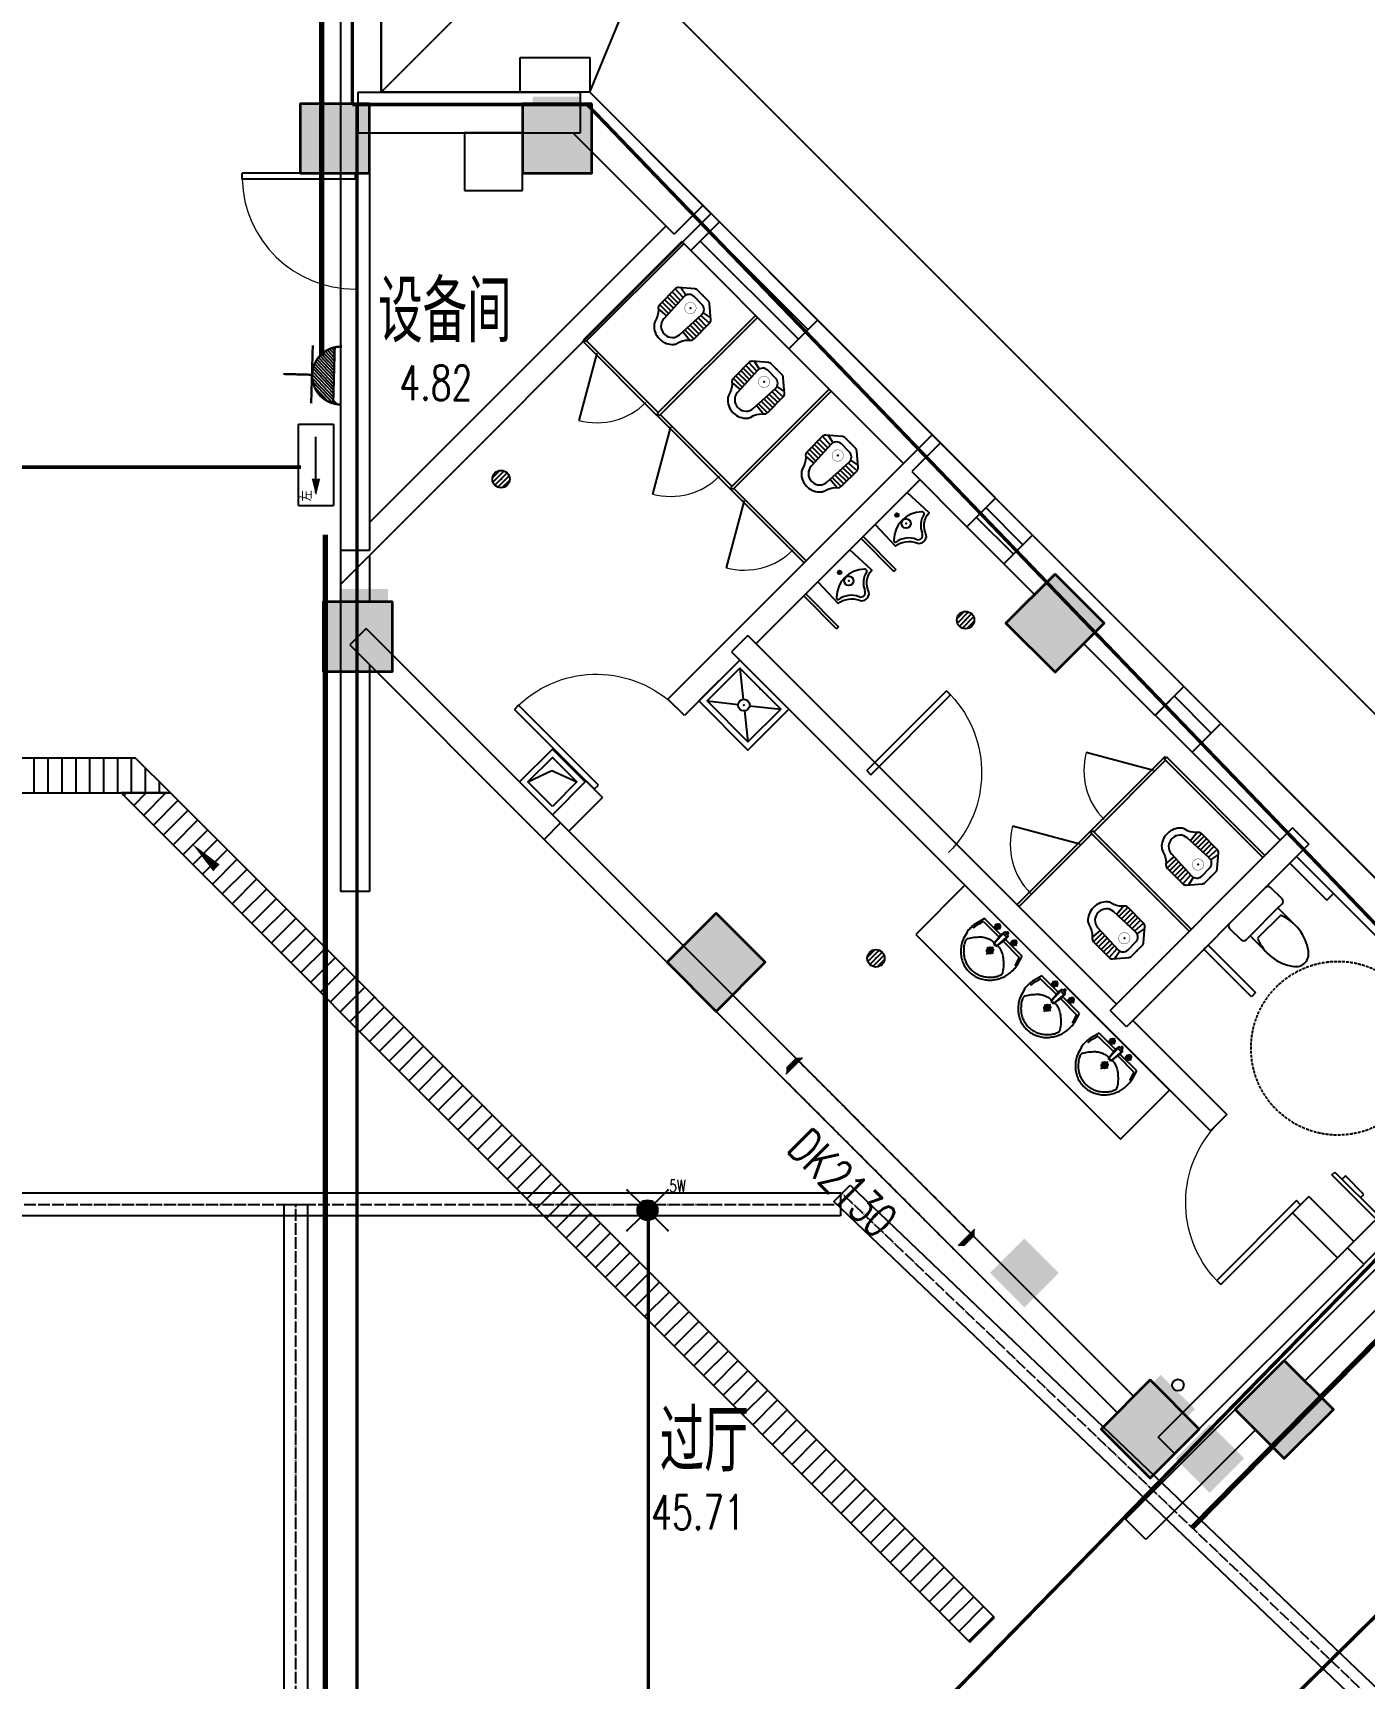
# Model space of a CAD drawing. Extents: x 815029915 to 815825525, y 579155098 to 579748855.
# Drawn here: x 815201291 to 815212788, y 579572519 to 579586722 of the extents above; entities that cross this region are included whole.
import ezdxf
from ezdxf.enums import TextEntityAlignment as Align

# ---------------------------------------------------------------- set-up
doc = ezdxf.new("R2010")
doc.units = 0
doc.header["$LTSCALE"] = 100
doc.header["$MEASUREMENT"] = 0
for name, pattern in [('DASH', [0.35, 0.25, -0.1]), ('DOTE', [2.42, 2, -0.2, 0.02, -0.2]), ('HIDDEN', [0.375, 0.25, -0.125])]:
    doc.linetypes.add(name, pattern=pattern)
for name, color, linetype in [('AXIS', 3, 'Continuous'), ('BR-消防应急灯具', 3, 'Continuous'), ('BR-系统通信线', 3, 'DASH'), ('COLUMN', 9, 'Continuous'), ('DIM_SYMB', 3, 'Continuous'), ('DOOR_FIRE', 4, 'Continuous'), ('EQUIP-照明', 3, 'Continuous'), ('GROUND', 2, 'Continuous'), ('LATRINE', 6, 'Continuous'), ('LVTRY', 6, 'Continuous'), ('PUB_HATCH', 8, 'Continuous'), ('SPACE', 7, 'Continuous'), ('WALL', 9, 'Continuous'), ('WINDOW', 4, 'Continuous'), ('WINDOW_TEXT', 7, 'Continuous'), ('zm', 1, 'Continuous'), ('电-强电平面-线缆', 3, 'Continuous'), ('电-接地防雷-接地线', 132, 'Continuous'), ('电-桥架', 4, 'Continuous'), ('看线', 151, 'Continuous'), ('设备-插座', 3, 'Continuous')]:
    doc.layers.add(name, color=color, linetype=linetype)
doc.layers.add('柱填充', color=9, linetype='Continuous', lineweight=18)
doc.layers.add('砼柱', color=2, linetype='Continuous', lineweight=35)
doc.styles.add('_TCH_DIM', font='SIMPLEX', dxfattribs={"bigfont": 'GBCBIG'})
doc.styles.add('_TCH_DIM_T3', font='SIMPLEX', dxfattribs={"width": 0.705882, "bigfont": 'GBCBIG'})
doc.styles.add('_TCH_SPACE', font='SIMPLEX', dxfattribs={"height": 5, "bigfont": 'GBCBIG'})
doc.styles.add('_TCH_WINDOW', font='SIMPLEX', dxfattribs={"height": 3.5, "bigfont": 'GBCBIG'})
doc.styles.add('_TEL_DIM', font='txt.shx', dxfattribs={"width": 0.6, "height": 3.5, "bigfont": 'hztxt.shx'})
doc.styles.add('IDQSTYLE', font='txt.shx', dxfattribs={"width": 0.7, "bigfont": 'hztxt.shx'})
doc.styles.get("Standard").update_dxf_attribs({"font": 'gbenor.shx', "bigfont": 'gbcbig.shx'})
doc.styles.add('宋体', font='', dxfattribs={"width": 0.8})
doc.styles.get('宋体').set_extended_font_data('SimSun')
doc.linetypes.add('GDLine', pattern='A,1,-3,5.8,["|",Standard,S=4,R=-45,X=-1.407,Y=-0.7],-0.1,["|",Standard,S=4,R=-45,X=-1.407,Y=-0.7],-0.1,["|",Standard,S=4,R=-45,X=-1.407,Y=-0.7],-0.1,["|",Standard,S=4,R=-45,X=-1.407,Y=-0.7],-0.1,5.8,-3,1', length=20)
doc.dimstyles.new('_TCH_ARCH-100', dxfattribs={"dimscale": 100, "dimtxt": 2.975, "dimasz": 1, "dimexe": 2.5, "dimexo": 3, "dimgap": 1, "dimtad": 1, "dimdec": 0, "dimzin": 0, "dimdsep": 46, "dimtxsty": '_TCH_DIM_T3', "dimblk": 'ARCHTICK', "dimcen": 0.09, "dimclrt": 7, "dimazin": 2, "dimtfac": 1, "dimtdec": 0, "dimtix": 1, "dimtmove": 2, "dimatfit": 3, "dimfxl": 0, "dimtolj": 1, "dimtzin": 0, "dimarcsym": 0})

# ---------------------------------------------------------------- blocks, each defined once
blk = doc.blocks.new('$equip$00002603')
blk.add_hatch(color=256).paths.add_polyline_path([(0.25, 0.5, 1), (-0.25, 0.5, 1)])
for p, q in [((-0.5, 1), (-0.177, 0.677)), ((0.5, 1), (0.177, 0.677)), ((-0.177, 0.323), (-0.5, 0)), ((0.177, 0.323), (0.5, 0))]:
    blk.add_line(p, q)
blk.add_circle((0, 0.5), 0.25)
for p in [(-0.5, 1), (0.5, 1), (-0.5, 0), (0.5, 0)]:
    blk.add_point(p)
at = {"color": 7, "style": '_TEL_DIM', "flags": 1}
blk.add_attdef('A', text='', height=0.000025, dxfattribs=at).set_placement((0, 0), align=Align.MIDDLE_CENTER)
blk = doc.blocks.new('吸顶5W')
at = {"layer": 'EQUIP-照明', "xscale": 175, "yscale": 175, "zscale": 175}
blk.add_blockref('$equip$00002603', (0, -87.5), dxfattribs=at)
at = {"color": 7, "linetype": 'ByBlock', "style": '_TCH_DIM', "width": 0.705882}
blk.add_text('5W', height=52.88, dxfattribs=at).set_placement((94.3, 79, -1891.1))
blk = doc.blocks.new('BR-DZX')
at = {"color": 7}
blk.add_line((54.5, -75), (295.5, -75), dxfattribs=at)
at = {"color": 3}
blk.add_solid([(114.8, -93.1), (42.5, -75), (114.8, -56.9)], dxfattribs=at)
at = {"layer": 'BR-消防应急灯具', "color": 3}
for p, q in [((0, 0), (350, 0)), ((0, 0), (0, -150)), ((350, 0), (350, -150)), ((350, -150), (0, -150))]:
    blk.add_line(p, q, dxfattribs=at)
at = {"flags": 1}
blk.add_attdef('A', (0, 0), '', height=2.5, dxfattribs=at)
blk = doc.blocks.new('壁挂左向')
at = {"layer": 'BR-消防应急灯具', "color": 4}
blk.add_blockref('BR-DZX', (-175, 0), dxfattribs=at)
at = {"color": 7, "linetype": 'ByBlock', "insert": (-157.4, -9.8), "char_height": 44.1, "attachment_point": 1, "style": '宋体'}
blk.add_mtext('左', dxfattribs=at)
blk = doc.blocks.new('*X51')
at = {"color": 0, "linetype": 'Continuous'}
for p, q in [((159.6, 156.77), (159.62, 156.79)), ((159.66, 156.55), (159.91, 156.79)), ((159.75, 156.35), (160.19, 156.79)), ((159.84, 156.17), (160.47, 156.79)), ((159.95, 155.99), (160.75, 156.79)), ((160.08, 155.83), (161.04, 156.79)), ((160.21, 155.68), (161.32, 156.79)), ((160.35, 155.55), (161.6, 156.79)), ((160.51, 155.42), (161.89, 156.79)), ((160.68, 155.3), (162.17, 156.79)), ((160.86, 155.2), (162.45, 156.79)), ((161.05, 155.11), (162.73, 156.79)), ((161.26, 155.03), (163.02, 156.79)), ((161.48, 154.98), (163.3, 156.79)), ((161.72, 154.93), (163.58, 156.79)), ((161.99, 154.92), (163.87, 156.79)), ((162.29, 154.93), (164.49, 157.14)), ((162.63, 155), (164.43, 156.79)), ((163.08, 155.16), (164.27, 156.35))]:
    blk.add_line(p, q, dxfattribs=at)
blk = doc.blocks.new('HC000134')
at = {"color": 0, "linetype": 'Continuous', "const_width": 0.2}
blk.add_lwpolyline([(-2.5, 5, 0.198912), (-1.77, 3.23, 0.198912), (0, 2.5, 0.198912), (1.77, 3.23, 0.198912), (2.5, 5)], format="xyb", dxfattribs=at)
for points in [[(-2.42, 4.38), (2.42, 4.38)], [(-2.55, 2.48), (2.48, 2.48)], [(0, 2.5), (0, 0)]]:
    blk.add_lwpolyline(points, dxfattribs=at)
at = {"color": 0, "linetype": 'Continuous'}
blk.add_blockref('*X51', (-162.01, -152.42), dxfattribs=at)
at = {"color": 0, "style": 'IDQSTYLE', "width": 0.7}
blk.add_attdef('PSFHATT', (4.5, 0), '', height=2.5, dxfattribs=at)
blk = doc.blocks.new('$TCHSYS$WIN2D')
for p, q in [((-0.5, 0.5), (0.5, 0.5)), ((-0.5, 0.5), (-0.5, -0.5)), ((0.5, 0.5), (0.5, -0.5)), ((0.5, 0.167), (-0.5, 0.167)), ((0.5, -0.167), (-0.5, -0.167)), ((-0.5, -0.5), (0.5, -0.5))]:
    blk.add_line(p, q)
blk = doc.blocks.new('$lvtry$00000191')
at = {"color": 0}
for p, q in [((-250, -50, 0), (-39, -219, 0)), ((39, -219, 0), (250, -50, 0)), ((-250, -450, 0), (-39, -281, 0)), ((39, -281, 0), (250, -450, 0))]:
    blk.add_line(p, q, dxfattribs=at)
at = {"color": 0, "elevation": 0}
for points in [[(300, -500), (300, 0), (-300, 0), (-300, -500)], [(250, -450), (250, -50), (-250, -50), (-250, -450)]]:
    blk.add_lwpolyline(points, close=True, dxfattribs=at)
at = {"color": 0}
blk.add_circle((0, -250, 0), 50, dxfattribs=at)
for p in [(0, -50, 0), (0, -250, 0)]:
    blk.add_point(p, dxfattribs=at)
blk = doc.blocks.new('$lvtry$00000171')
for p, q in [((-74, 11), (-11, 74)), ((-70, -27), (27, 70)), ((-53, -53), (53, 53)), ((-27, -70), (70, 27)), ((11, -74), (74, -11))]:
    blk.add_line(p, q)
blk.add_circle((0, 0), 75)
blk.add_point((0, 0))
blk = doc.blocks.new('$DorLib2D$00000001')
for p, q in [((0.45, 0.975), (0.5, 0.975)), ((0.45, 0), (0.45, 0.975)), ((0.5, 0), (0.5, 0.975)), ((0.5, 0), (0.45, 0))]:
    blk.add_line(p, q)
at = {"lineweight": 13}
blk.add_arc((0.475, 0), 0.975, 91.4693, 180, dxfattribs=at)
blk = doc.blocks.new('$lvtry$00000227')
at = {"color": 0}
blk.add_line((-181, -234), (-181, -234), dxfattribs=at)
blk.add_lwpolyline([(53, -374, -0.307493), (205, -257), (195, 0), (-195, 0), (-205, -256, -0.265776), (-54, -366, 0.591279)], format="xyb", close=True, dxfattribs=at)
for centre, radius in [((-1, -182), 40.3), ((-6, -75), 15.8)]:
    blk.add_circle(centre, radius, dxfattribs=at)
for centre, radius, start, end in [((-5, -382), 245, 45.4143, 134.5857), ((-161, -223), 22.7, 134.5857, 206.4573), ((-200, -412), 179, 22.2984, 83.8043), ((199, -407), 174, 100.5676, 157.7034), ((153, -222), 20.3, 314.5857, 45.4143), ((1, -326), 39.6, 206.4354, 337.7034)]:
    blk.add_arc(centre, radius, start, end, dxfattribs=at)
for p in [(-6, -75), (-1, -182)]:
    blk.add_point(p, dxfattribs=at)
blk = doc.blocks.new('$TCHSYS$APDOOR2D')
blk.add_line((0.5, 0), (0, 0.866))
at = {"lineweight": 13}
blk.add_arc((0.5, 0), 1, 120, 180, dxfattribs=at)
blk = doc.blocks.new('$lvtry$00000205')
at = {"color": 0}
for p, q in [((-109, -134, 0), (-210, -128, 0)), ((-106, -103, 0), (-182, -88, 0)), ((-109, -124, 0), (-97, -382, 0)), ((48, -60, 0), (-48, -60, 0)), ((97, -382, 0), (109, -124, 0)), ((106, -103, 0), (182, -88, 0)), ((109, -134, 0), (210, -128, 0)), ((-107, -166, 0), (-210, -166, 0)), ((-106, -197, 0), (-210, -197, 0)), ((-104, -227, 0), (-210, -227, 0)), ((-103, -258, 0), (-210, -258, 0)), ((103, -258, 0), (210, -258, 0)), ((104, -227, 0), (210, -227, 0)), ((106, -197, 0), (210, -197, 0)), ((107, -166, 0), (210, -166, 0)), ((-101, -289, 0), (-210, -289, 0)), ((-100, -320, 0), (-210, -320, 0)), ((-191, -354, 0), (-99, -345, 0)), ((191, -354, 0), (99, -345, 0)), ((100, -320, 0), (210, -320, 0)), ((101, -289, 0), (210, -289, 0)), ((-4, -470, 0), (4, -470, 0))]:
    blk.add_line(p, q, dxfattribs=at)
at = {"color": 0, "elevation": 0}
blk.add_lwpolyline([(184, -360, -0.046574), (191, -354, 0.248797), (210, -318), (210, -128, 0.218491), (198, -101), (90, -9, 0.179479), (67, 0), (-67, 0, 0.179479), (-90, -9), (-198, -101, 0.218491), (-210, -128), (-210, -318, 0.248797), (-191, -354, -0.046574), (-184, -360, -0.139709), (-135, -448, 0.12003), (-120, -477, 0.218108), (-4, -530), (4, -530, 0.218108), (120, -477, 0.12003), (135, -448, -0.139709)], format="xyb", close=True, dxfattribs=at)
at = {"color": 0, "const_width": 3, "elevation": 0}
blk.add_lwpolyline([(49, -153, 1), (-49, -153, 1)], format="xyb", close=True, dxfattribs=at)
at = {"color": 0}
for centre, radius, start, end in [((-48, -121, 0), 61, 90, 182.693), ((48, -121, 0), 61, 357.307, 90), ((-4, -377, 0), 92.8, 182.693, 270), ((4, -377, 0), 92.8, 270, 357.307)]:
    blk.add_arc(centre, radius, start, end, dxfattribs=at)
for p in [(0, 0), (0, -153, 0)]:
    blk.add_point(p, dxfattribs=at)
blk = doc.blocks.new('$plan$00001613')
blk.add_line((-200, 170), (-200, -170))
at = {"color": 7}
blk.add_line((-260, -140), (-260, 140), dxfattribs=at)
blk.add_lwpolyline([(-430, -170), (-200, -170), (-200, -220, 0.414214), (-170, -250), (-30, -250, 0.414214), (0, -220), (0, 220, 0.414214), (-30, 250), (-170, 250, 0.414214), (-200, 220), (-200, 170), (-430, 170)], format="xyb")
for centre, radius, start, end in [((-413, -227), 398, 67.4505, 126.6381), ((-590, 0), 110, 123.4509, 236.5491), ((-413, 227), 398, 233.3619, 292.5495)]:
    blk.add_arc(centre, radius, start, end, dxfattribs=at)
blk = doc.blocks.new('$lvtry$00000192')
for p, q in [((-108, -66, 0), (-109, 3, 0)), ((111, -66, 0), (110, 4, 0)), ((-256, -140, 0), (-246, -114, 0)), ((-236, -86, 0), (-246, -114, 0)), ((-234, -86, 0), (-26, -86, 0)), ((-143, -32, 0), (-74, -31, 0)), ((-29, -62, 0), (-28, -68, 0)), ((-28, -68, 0), (-17, -160, 0)), ((-23, -21, 0), (-17, -160, 0)), ((-22, -40, 0), (1, -40, 0)), ((23, -40, 0), (1, -40, 0)), ((25, -22, 0), (15, -161, 0)), ((30, -62, 0), (15, -161, 0)), ((26, -86, 0), (244, -86, 0)), ((76, -31, 0), (145, -31, 0)), ((244, -86, 0), (272, -164, 0)), ((244, -86, 0), (264, -140, 0)), ((-256, -140, 0), (-264, -185, 0)), ((-264, -185, 0), (-264, -190, 0)), ((-42, -220, 0), (44, -219, 0)), ((-17, -151, 0), (-1, -151, 0)), ((-17, -160, 0), (-1, -160, 0)), ((16, -151, 0), (-1, -151, 0)), ((15, -161, 0), (-1, -160, 0)), ((1, -263, 0), (0, -177, 0))]:
    blk.add_line(p, q)
at = {"elevation": 0}
blk.add_lwpolyline([(-29, -62), (-249, -62), (-276, -148, 0.044851), (-281, -206, 0.06689), (-276, -244, 0.023023), (-257, -305, 0.044853), (-243, -334, 0.043799), (-214, -374, 0.044001), (-179, -408, 0.042834), (-139, -435, 0.043018), (-94, -456, 0.042273), (-46, -468, 0.042347), (3, -472, 0.04234), (52, -468, 0.042268), (100, -456, 0.043003), (145, -436, 0.042821), (186, -409, 0.043985), (221, -375, 0.043782), (250, -335, 0.044843), (274, -286, 0.059205), (284, -246, 0.030672), (287, -189, 0.04375), (284, -150), (284, -150), (284, -148), (256, -62), (30, -62), (30, -59), (25, -22), (1, -21), (-23, -21), (-29, -58)], format="xyb", close=True, dxfattribs=at)
for centre, radius in [((-108, -32, 0), 23.8), ((-108, -32, 0), 14.2), ((110, -31, 0), 23.8), ((110, -31, 0), 14.2), ((1, -220, 0), 28.5), ((1, -220, 0), 19)]:
    blk.add_circle(centre, radius)
for centre, radius, start, end in [((0, -10, 0), 6.83, 79.8328, 278.7823), ((2, -10, 0), 6.83, 259.8328, 98.7823), ((7, -422, 0), 271, 137.4608, 149.5466), ((186, -586, 0), 514, 131.4907, 137.4608), ((-23, -350, 0), 199, 122.0285, 131.4907), ((-5, -378, 0), 232, 111.757, 122.0285), ((8, -413, 0), 269, 102.1867, 111.757), ((-38, -199, 0), 51, 92.3066, 102.1867), ((-31, -377, 0), 229, 87.3151, 92.3066), ((42, -362, 0), 216, 92.3066, 95.9177), ((35, -183, 0), 37.4, 84.4115, 92.3066), ((19, -341, 0), 196, 72.8891, 84.4115), ((-5, -420, 0), 279, 63.1741, 72.8891), ((42, -328, 0), 175, 53.2408, 63.1741), ((-199, -650, 0), 577, 47.667, 53.2408), ((6, -425, 0), 273, 33.1938, 47.667), ((211, -291, 0), 27.9, 352.9103, 33.1938), ((-208, -295, 0), 22, 149.5466, 185.8883), ((-197, -294, 0), 33.4, 185.8883, 200.4186), ((-121, -266, 0), 114, 200.4186, 208.9861), ((-48, -226, 0), 198, 208.9861, 220.7228), ((9, -177, 0), 272, 220.7228, 230.792), ((2, -185, 0), 262, 230.792, 240.6116), ((2, -186, 0), 261, 240.6116, 250.459), ((6, -186, 0), 261, 289.2308, 299.0751), ((5, -185, 0), 262, 299.0751, 308.8916), ((6, -186, 0), 261, 308.8916, 318.9572), ((31, -208, 0), 228, 318.9572, 329.6928), ((131, -266, 0), 112, 329.6928, 339.2553), ((189, -288, 0), 49.9, 339.2553, 352.9103), ((4, -179, 0), 268, 250.459, 260.1468), ((4, -180, 0), 267, 260.1468, 269.8461), ((4, -180, 0), 267, 269.8461, 279.544), ((4, -179, 0), 268, 279.544, 289.2308)]:
    blk.add_arc(centre, radius, start, end)
for p in [(1, -40, 0), (1, -220, 0)]:
    blk.add_point(p)
blk = doc.blocks.new('_ArchTick')
at = {"color": 0, "linetype": 'ByBlock', "const_width": 0.4}
blk.add_lwpolyline([(-0.5, -0.5), (0.5, 0.5)], dxfattribs=at)
blk = doc.blocks.new('*D169')
at = {"layer": 'AXIS', "color": 0, "lineweight": -2, "transparency": 16777216}
for p, q in [((815211815, 579591808), (815214114, 579594106)), ((815213937, 579593930), (815251413, 579556453)), ((815249292, 579554332), (815251590, 579556630))]:
    blk.add_line(p, q, dxfattribs=at)
at = {"layer": 'Defpoints', "color": 0, "transparency": 16777216}
for p in [(815211603, 579591596), (815251413, 579556453), (815249080, 579554120)]:
    blk.add_point(p, dxfattribs=at)
at = {"layer": 'AXIS', "color": 0, "lineweight": -2, "transparency": 16777216, "xscale": 100, "yscale": 100, "zscale": 100}
for p, rotation in [((815213937, 579593930), 135.0000000001822), ((815251413, 579556453), 315.0000000001822)]:
    blk.add_blockref('_ArchTick', p, dxfattribs=dict(at, rotation=rotation))
at = {"layer": 'AXIS', "color": 7, "transparency": 16777216, "insert": (815232851, 579575367), "char_height": 297.5, "attachment_point": 5, "rotation": 315, "style": '_TCH_DIM_T3'}
blk.add_mtext('\\A1;53000', dxfattribs=at)

msp = doc.modelspace()

# ---------------------------------------------------------------- hatches: boundary and pattern name
at = {"layer": 'PUB_HATCH'}
for points in [[(815205607.2, 579586170.1), (815205607.2, 579585750.1), (815206027.2, 579585750.1), (815206027.2, 579586170.1)], [(815209806.8, 579581761.4), (815210103.8, 579581464.4), (815210400.7, 579581761.4), (815210103.8, 579582058.4)], [(815203938.1, 579581920.1), (815203938.1, 579581500.1), (815204358.1, 579581500.1), (815204358.1, 579581920.1)], [(815209557.2, 579576016.2), (815209854.2, 579575719.2), (815210151.1, 579576016.2), (815209854.2, 579576313.2)], [(815210733.8, 579574839.5), (815211030.8, 579574542.6), (815211327.8, 579574839.5), (815211030.8, 579575136.5)], [(815211158.1, 579574415.3), (815211455.1, 579574118.3), (815211752, 579574415.3), (815211455.1, 579574712.3)]]:
    msp.add_hatch(color=256, dxfattribs=at).paths.add_polyline_path(points, flags=17)
at = {"layer": 'zm'}
for points in [[(815207796.9, 579577734.7), (815207938.3, 579577876.1), (815207881.8, 579577876.1), (815207796.9, 579577791.3)], [(815209423.3, 579576391.2), (815209281.9, 579576249.8), (815209338.4, 579576249.8), (815209423.3, 579576334.6)]]:
    msp.add_hatch(color=1, dxfattribs=at).paths.add_polyline_path(points)
at = {"layer": '柱填充', "lineweight": 18}
for points in [[(815204198.1, 579586110.1), (815203598.1, 579586110.1), (815203598.1, 579585510.1), (815204198.1, 579585510.1)], [(815206118.1, 579586110.1), (815205518.1, 579586110.1), (815205518.1, 579585510.1), (815206118.1, 579585510.1)], [(815210119.3, 579582050.3), (815209695.1, 579581626), (815210119.3, 579581201.8), (815210543.6, 579581626)], [(815204398.1, 579581810.1), (815203798.1, 579581810.1), (815203798.1, 579581210.1), (815204398.1, 579581210.1)], [(815207192.3, 579579123.3), (815206768.1, 579578699.1), (815207192.3, 579578274.8), (815207616.6, 579578699.1)], [(815212099.2, 579575262.1), (815211674.9, 579574837.8), (815212099.2, 579574413.6), (815212523.5, 579574837.8)], [(815210940.3, 579575093.1), (815210516, 579574668.8), (815210940.3, 579574244.6), (815211364.5, 579574668.8)]]:
    msp.add_hatch(color=250, dxfattribs=at).paths.add_polyline_path(points)

# ---------------------------------------------------------------- linework, layer by layer
for p, q in [((815204298.1, 579586210.1), (815204298.1, 579587710.1)), ((815205500, 579586210.1), (815205500, 579586510.1)), ((815205500, 579586510.1), (815206100, 579586510.1)), ((815206100, 579586510.1), (815206100, 579586210.1)), ((815206100, 579586210.1), (815204298.1, 579586210.1)), ((815214502.5, 579577807.7), (815206100, 579586210.1)), ((815205518.1, 579585860.1), (815205018.1, 579585860.1)), ((815205018.1, 579585860.1), (815205018.1, 579585360.1)), ((815205518.1, 579585360.1), (815205518.1, 579585860.1)), ((815205018.1, 579585360.1), (815205518.1, 579585360.1)), ((815202178.2, 579580460.1), (815146948.1, 579580460.1)), ((815202478.2, 579580160.1), (815202178.2, 579580460.1)), ((815146948.1, 579580160.1), (815202478.2, 579580160.1)), ((815202478.2, 579580160.1), (815202054, 579580160.1)), ((815202054, 579580160.1), (815209383.7, 579572830.4)), ((815209595.9, 579573042.5), (815202478.2, 579580160.1)), ((815212204.4, 579579610.8), (815212147.8, 579579554.2)), ((815212147.8, 579579554.2), (815212466, 579579236)), ((815212466, 579579236), (815212522.6, 579579292.6)), ((815211404.7, 579578811.2), (815211440, 579578846.4)), ((815211440, 579578846.4), (815211849.5, 579578436.8)), ((815211814.3, 579578401.6), (815211404.7, 579578811.2)), ((815211849.5, 579578436.8), (815211814.3, 579578401.6)), ((815212627.3, 579576853.9), (815212599, 579576825.6)), ((815212786.4, 579576694.8), (815212627.3, 579576853.9)), ((815212758.1, 579576666.5), (815212786.4, 579576694.8)), ((815209383.7, 579572830.4), (815209595.9, 579573042.5))]:
    msp.add_line(p, q)
at = {"color": 252, "linetype": 'Continuous'}
for p, q in [((815201300.4, 579580460.1), (815201300.4, 579580160.1)), ((815201420.4, 579580460.1), (815201420.4, 579580160.1)), ((815201540.4, 579580460.1), (815201540.4, 579580160.1)), ((815201660.4, 579580460.1), (815201660.4, 579580160.1)), ((815201780.4, 579580460.1), (815201780.4, 579580160.1)), ((815201900.4, 579580460.1), (815201900.4, 579580160.1)), ((815202020.4, 579580460.1), (815202020.4, 579580160.1)), ((815202140.4, 579580460.1), (815202140.4, 579580160.1)), ((815202260.4, 579580377.9), (815202260.4, 579580160.1)), ((815202380.4, 579580257.9), (815202380.4, 579580160.1)), ((815202077.3, 579580136.7), (815202100.7, 579580160.1)), ((815202162.2, 579580051.9), (815202270.4, 579580160.1)), ((815202247.1, 579579967), (815202440.1, 579580160.1)), ((815202331.9, 579579882.2), (815202544, 579580094.3)), ((815202416.8, 579579797.3), (815202628.9, 579580009.5)), ((815202501.6, 579579712.5), (815202713.7, 579579924.6)), ((815202586.5, 579579627.6), (815202798.6, 579579839.8)), ((815202671.3, 579579542.8), (815202883.4, 579579754.9)), ((815202756.2, 579579457.9), (815202968.3, 579579670.1)), ((815202841, 579579373.1), (815203053.2, 579579585.2)), ((815202925.9, 579579288.2), (815203138, 579579500.3)), ((815203010.7, 579579203.4), (815203222.9, 579579415.5)), ((815203095.6, 579579118.5), (815203307.7, 579579330.6)), ((815203180.4, 579579033.7), (815203392.6, 579579245.8)), ((815203265.3, 579578948.8), (815203477.4, 579579160.9)), ((815203350.1, 579578863.9), (815203562.3, 579579076.1)), ((815203435, 579578779.1), (815203647.1, 579578991.2)), ((815203519.8, 579578694.2), (815203732, 579578906.4)), ((815203604.7, 579578609.4), (815203816.8, 579578821.5)), ((815203689.6, 579578524.5), (815203901.7, 579578736.7)), ((815203774.4, 579578439.7), (815203986.5, 579578651.8)), ((815203859.3, 579578354.8), (815204071.4, 579578567)), ((815203944.1, 579578270), (815204156.2, 579578482.1)), ((815204029, 579578185.1), (815204241.1, 579578397.3)), ((815204113.8, 579578100.3), (815204325.9, 579578312.4)), ((815204198.7, 579578015.4), (815204410.8, 579578227.6)), ((815204283.5, 579577930.6), (815204495.7, 579578142.7)), ((815204368.4, 579577845.7), (815204580.5, 579578057.8)), ((815204453.2, 579577760.9), (815204665.4, 579577973)), ((815204538.1, 579577676), (815204750.2, 579577888.1)), ((815204622.9, 579577591.2), (815204835.1, 579577803.3)), ((815204707.8, 579577506.3), (815204919.9, 579577718.4)), ((815204792.6, 579577421.5), (815205004.8, 579577633.6)), ((815204877.5, 579577336.6), (815205089.6, 579577548.7)), ((815204962.3, 579577251.7), (815205174.5, 579577463.9)), ((815205047.2, 579577166.9), (815205259.3, 579577379)), ((815205132, 579577082), (815205344.2, 579577294.2)), ((815205216.9, 579576997.2), (815205429, 579577209.3)), ((815205301.8, 579576912.3), (815205513.9, 579577124.5)), ((815205386.6, 579576827.5), (815205598.7, 579577039.6)), ((815205471.5, 579576742.6), (815205683.6, 579576954.8)), ((815205556.3, 579576657.8), (815205768.4, 579576869.9)), ((815205641.2, 579576572.9), (815205853.3, 579576785.1)), ((815205726, 579576488.1), (815205938.2, 579576700.2)), ((815205810.9, 579576403.2), (815206023, 579576615.3)), ((815205895.7, 579576318.4), (815206107.9, 579576530.5)), ((815205980.6, 579576233.5), (815206192.7, 579576445.6)), ((815206065.4, 579576148.7), (815206277.6, 579576360.8)), ((815206150.3, 579576063.8), (815206362.4, 579576275.9)), ((815206235.1, 579575979), (815206447.3, 579576191.1)), ((815206320, 579575894.1), (815206532.1, 579576106.2)), ((815206404.8, 579575809.2), (815206617, 579576021.4)), ((815206489.7, 579575724.4), (815206701.8, 579575936.5)), ((815206574.5, 579575639.5), (815206786.7, 579575851.7)), ((815206659.4, 579575554.7), (815206871.5, 579575766.8)), ((815206744.3, 579575469.8), (815206956.4, 579575682)), ((815206829.1, 579575385), (815207041.2, 579575597.1)), ((815206914, 579575300.1), (815207126.1, 579575512.3)), ((815206998.8, 579575215.3), (815207210.9, 579575427.4)), ((815207083.7, 579575130.4), (815207295.8, 579575342.6)), ((815207168.5, 579575045.6), (815207380.6, 579575257.7)), ((815207253.4, 579574960.7), (815207465.5, 579575172.9)), ((815207338.2, 579574875.9), (815207550.4, 579575088)), ((815207423.1, 579574791), (815207635.2, 579575003.1)), ((815207507.9, 579574706.2), (815207720.1, 579574918.3)), ((815207592.8, 579574621.3), (815207804.9, 579574833.4)), ((815207677.6, 579574536.5), (815207889.8, 579574748.6)), ((815207762.5, 579574451.6), (815207974.6, 579574663.7)), ((815207847.3, 579574366.7), (815208059.5, 579574578.9)), ((815207932.2, 579574281.9), (815208144.3, 579574494)), ((815208017, 579574197), (815208229.2, 579574409.2)), ((815208101.9, 579574112.2), (815208314, 579574324.3)), ((815208186.8, 579574027.3), (815208398.9, 579574239.5)), ((815208271.6, 579573942.5), (815208483.7, 579574154.6)), ((815208356.5, 579573857.6), (815208568.6, 579574069.8)), ((815208441.3, 579573772.8), (815208653.4, 579573984.9)), ((815208526.2, 579573687.9), (815208738.3, 579573900.1)), ((815208611, 579573603.1), (815208823.1, 579573815.2)), ((815208695.9, 579573518.2), (815208908, 579573730.4)), ((815208780.7, 579573433.4), (815208992.9, 579573645.5)), ((815208865.6, 579573348.5), (815209077.7, 579573560.6)), ((815208950.4, 579573263.7), (815209162.6, 579573475.8)), ((815209035.3, 579573178.8), (815209247.4, 579573390.9)), ((815209120.1, 579573094), (815209332.3, 579573306.1)), ((815209205, 579573009.1), (815209417.1, 579573221.2)), ((815209289.8, 579572924.3), (815209502, 579573136.4)), ((815209374.7, 579572839.4), (815209586.8, 579573051.5))]:
    msp.add_line(p, q, dxfattribs=at)
at = {"color": 250}
for p, q in [((815205565.4, 579580255), (815205773.6, 579580355)), ((815205773.6, 579580355), (815205989.6, 579580255))]:
    msp.add_line(p, q, dxfattribs=at)
at = {"color": 7, "ltscale": 400}
for p, q in [((815212510.8, 579576862.2), (815212536.6, 579576888)), ((815212892.5, 579576480.5), (815212510.8, 579576862.2)), ((815212536.6, 579576888), (815212918.3, 579576506.3))]:
    msp.add_line(p, q, dxfattribs=at)
at = {"color": 250}
for points in [[(815205777.5, 579579972.1), (815205494.6, 579580255), (815205777.5, 579580537.8), (815206060.3, 579580255)], [(815205777.5, 579580042.8), (815205565.4, 579580255), (815205777.5, 579580467.1), (815205989.6, 579580255)]]:
    msp.add_lwpolyline(points, close=True, dxfattribs=at)
at = {"color": 252, "linetype": 'DASH'}
msp.add_circle((815212561.8, 579577956.7), 750, dxfattribs=at)
msp.add_circle((815211180.8, 579575049), 50)
at = {"layer": 'COLUMN'}
for points in [[(815203598.1, 579585510.1), (815204198.1, 579585510.1), (815204198.1, 579586110.1), (815203598.1, 579586110.1)], [(815205518.1, 579585510.1), (815206118.1, 579585510.1), (815206118.1, 579586110.1), (815205518.1, 579586110.1)], [(815210119.3, 579581201.8), (815210543.6, 579581626), (815210119.3, 579582050.3), (815209695.1, 579581626)], [(815203798.1, 579581210.1), (815204398.1, 579581210.1), (815204398.1, 579581810.1), (815203798.1, 579581810.1)], [(815207192.3, 579578274.8), (815207616.6, 579578699.1), (815207192.3, 579579123.3), (815206768.1, 579578699.1)], [(815212099.2, 579574413.6), (815212523.5, 579574837.8), (815212099.2, 579575262.1), (815211674.9, 579574837.8)], [(815210940.3, 579574244.6), (815211364.5, 579574668.8), (815210940.3, 579575093.1), (815210516, 579574668.8)]]:
    msp.add_lwpolyline(points, close=True, dxfattribs=at)
at = {"layer": 'DIM_SYMB'}
msp.add_lwpolyline([(815208747.2, 579573660, 0, 0, 0), (815202663.5, 579579725.1, 0, 80, 0), (815202876, 579579513.3, 0, 0, 0)], format="xyseb", dxfattribs=at)
at = {"layer": 'DOOR_FIRE'}
for p, q in [((815203948.1, 579585510.1), (815203948.1, 579584510.1)), ((815204198.1, 579585510.1), (815204198.1, 579584510.1))]:
    msp.add_line(p, q, dxfattribs=at)
at = {"layer": 'GROUND'}
for p, q in [((815204298.1, 579586210.1), (815205298.1, 579587210.1)), ((815206100, 579586210.1), (815206514.2, 579587210.1))]:
    msp.add_line(p, q, dxfattribs=at)
for points in [[(815205298.1, 579563610.1), (815205298.1, 579567637.3), (815224472.7, 579548462.7), (815222139.2, 579546129.3), (815232321.6, 579535946.9), (815242503.9, 579546129.3), (815238473.4, 579550159.8), (815244625.2, 579556311.6), (815218108.7, 579582828.1), (815214502.5, 579579221.9), (815206514.2, 579587210.1), (815205298.1, 579587210.1), (815205298.1, 579588710.1), (815189998.1, 579588710.1), (815189998.1, 579589610.1), (815181598.1, 579589610.1), (815181598.1, 579582710.1), (815177998.1, 579582710.1)], [(815204298.1, 579563610.1), (815204298.1, 579570051.5), (815225886.9, 579548462.7), (815223553.4, 579546129.3), (815232321.6, 579537361.2), (815241089.7, 579546129.3), (815237059.2, 579550159.8), (815243211, 579556311.6), (815218108.7, 579581413.9), (815214502.5, 579577807.7), (815206100, 579586210.1), (815204298.1, 579586210.1), (815204298.1, 579587710.1), (815188998.1, 579587710.1), (815188998.1, 579588610.1), (815182598.1, 579588610.1), (815182598.1, 579581710.1), (815176998.1, 579581710.1)]]:
    msp.add_lwpolyline(points, dxfattribs=at)
at = {"layer": 'LATRINE'}
for p, q in [((815206895.4, 579584919.8), (815206046.8, 579584071.3)), ((815206913, 579584902.1), (815206064.5, 579584053.6)), ((815206913, 579584902.1), (815206895.4, 579584919.8)), ((815207531.6, 579584283.5), (815206683.1, 579583435)), ((815207549.3, 579584265.9), (815206700.8, 579583417.3)), ((815207549.3, 579584265.9), (815207531.6, 579584283.5)), ((815206683.1, 579583417.3), (815206038, 579584062.4)), ((815206064.5, 579584053.6), (815206046.8, 579584071.3)), ((815206691.9, 579583443.8), (815206073.4, 579584062.4)), ((815208167.9, 579583647.3), (815207319.4, 579582798.7)), ((815208185.6, 579583629.6), (815208167.9, 579583647.3)), ((815208185.6, 579583629.6), (815207337, 579582781.1)), ((815207319.4, 579582781.1), (815206674.3, 579583426.2)), ((815206700.8, 579583417.3), (815206683.1, 579583435)), ((815207328.2, 579582807.6), (815206709.6, 579583426.2)), ((815207337, 579582781.1), (815207319.4, 579582798.7)), ((815207952.9, 579582147.5), (815207310.5, 579582789.9)), ((815207970.6, 579582165.2), (815207345.9, 579582789.9)), ((815208461.5, 579582373.3), (815208744.4, 579582090.5)), ((815208443.9, 579582355.7), (815208726.7, 579582072.8)), ((815208744.4, 579582090.5), (815208726.7, 579582072.8)), ((815207949.3, 579581861.1), (815208232.1, 579581578.2)), ((815207966.9, 579581878.7), (815208249.8, 579581595.9)), ((815208249.8, 579581595.9), (815208232.1, 579581578.2)), ((815210428.9, 579579832.9), (815211074.1, 579580478.1)), ((815210455.4, 579579824.1), (815211074.1, 579580442.8)), ((815211065.3, 579580451.6), (815211083, 579580469.3)), ((815211913.8, 579579603.1), (815211065.3, 579580451.6)), ((815211931.5, 579579620.8), (815211083, 579580469.3)), ((815209792.5, 579579196.5), (815210437.7, 579579841.7)), ((815210428.9, 579579815.2), (815210446.6, 579579832.9)), ((815211277.4, 579578966.7), (815210428.9, 579579815.2)), ((815211295.1, 579578984.4), (815210446.6, 579579832.9)), ((815209810.2, 579579178.9), (815210437.7, 579579806.4)), ((815209792.5, 579579196.5), (815209810.2, 579579178.9))]:
    msp.add_line(p, q, dxfattribs=at)
at = {"layer": 'LVTRY'}
for p, q in [((815209340.7, 579579363.4), (815208916.4, 579578939.1)), ((815211108.5, 579577595.6), (815209340.7, 579579363.4)), ((815208916.4, 579578939.1), (815210684.2, 579577171.4)), ((815210684.2, 579577171.4), (815211108.5, 579577595.6))]:
    msp.add_line(p, q, dxfattribs=at)
at = {"layer": 'WALL'}
for p, q in [((815203948.1, 579587510.1), (815203948.1, 579586010.1)), ((815204298.1, 579587510.1), (815204298.1, 579586210.1)), ((815203948.1, 579586210.1), (815203948.1, 579582252.5)), ((815204098.1, 579586210.1), (815206017.2, 579586210.1)), ((815204098.1, 579586210.1), (815204098.1, 579585860.1)), ((815206017.2, 579586210.1), (815206017.2, 579585860.1)), ((815206100, 579586210.1), (815207077.8, 579585232.3)), ((815204098.1, 579585860.1), (815206017.2, 579585860.1)), ((815204198.1, 579585860.1), (815204198.1, 579582252.5)), ((815205955.1, 579585860.1), (815206830.4, 579584984.8)), ((815207077.8, 579585232.3), (815206830.4, 579584984.8)), ((815207077.8, 579585232.3), (815207219.7, 579585090.4)), ((815207148.6, 579585161.6), (815203948.1, 579581961.1)), ((815206759.6, 579585055.5), (815204198.1, 579582494)), ((815206901.1, 579584914.1), (815206972.2, 579584842.9)), ((815208068.3, 579584241.9), (815209128.5, 579583181.7)), ((815207820.8, 579583994.4), (815208810.3, 579583004.9)), ((815209057.7, 579583252.4), (815207254.7, 579581449.4)), ((815209128.5, 579583181.7), (815208881, 579582934.2)), ((815209128.5, 579583181.7), (815209605.8, 579582704.4)), ((815208951.7, 579582863.5), (815207537.6, 579581449.4)), ((815208881, 579582934.2), (815209358.3, 579582456.9)), ((815209924, 579582386.2), (815211232.1, 579581078)), ((815203948.1, 579582252.5), (815203948.1, 579581810.1)), ((815204198.1, 579582252.5), (815203948.1, 579582252.5)), ((815204198.1, 579582211.1), (815204198.1, 579581810.1)), ((815209676.5, 579582138.7), (815209942.1, 579581873.1)), ((815203948.1, 579581801.5), (815203948.1, 579579310.1)), ((815204168.8, 579581580.8), (815204027.4, 579581439.4)), ((815204168.8, 579581580.8), (815205848.2, 579579901.4)), ((815207341.7, 579581536.3), (815206776, 579580970.7)), ((815207466.9, 579581520.1), (815207325.4, 579581378.7)), ((815207466.9, 579581520.1), (815210648.8, 579578338.1)), ((815204027.4, 579581439.4), (815205706.8, 579579760)), ((815207325.4, 579581378.7), (815210648.8, 579578055.3)), ((815210366.3, 579581448.8), (815210984.6, 579580830.5)), ((815204198.1, 579581268.7), (815204198.1, 579579310.1)), ((815207396.2, 579581308), (815206917.4, 579580829.2)), ((815211550.3, 579580759.8), (815212381.1, 579579929)), ((815211302.8, 579580512.3), (815212062.9, 579579752.2)), ((815206068.9, 579580263.6), (815205777.5, 579579972.1)), ((815206210.3, 579580122.1), (815205918.9, 579579830.7)), ((815212310.4, 579579999.7), (815214431.8, 579577878.4)), ((815205848.2, 579579901.4), (815205706.8, 579579760)), ((815205848.2, 579579901.4), (815210798.4, 579574951.2)), ((815212169, 579579858.3), (815210594.4, 579578283.7)), ((815212310.4, 579579716.9), (815212169, 579579858.3)), ((815205706.8, 579579760), (815210657, 579574809.8)), ((815212310.4, 579579716.9), (815210735.8, 579578142.2)), ((815212204.4, 579579610.8), (815214113.6, 579577701.6)), ((815210735.8, 579578142.2), (815210594.4, 579578283.7)), ((815210578.1, 579578126), (815211462, 579577242.1)), ((815210790.3, 579578196.7), (815211603.4, 579577383.5)), ((815214361, 579577949.1), (815212645, 579576233)), ((815214255, 579577560.2), (815212786.4, 579576091.6)), ((815214325.7, 579577489.5), (815210727.2, 579573891)), ((815214608.5, 579577418.8), (815212275.5, 579575085.8)), ((815212310.5, 579576676.4), (815212699.5, 579576287.5)), ((815212169.1, 579576535), (815212558, 579576146.1)), ((815212628.7, 579576216.8), (815211010.1, 579574598.1)), ((815212645, 579576233), (815212628.7, 579576216.8)), ((815212786.4, 579576091.6), (815212645, 579576233)), ((815212770.2, 579576075.4), (815211151.5, 579574456.7)), ((815212770.2, 579576075.4), (815212786.4, 579576091.6)), ((815211851.3, 579574661.5), (815210904, 579573714.2)), ((815211151.5, 579574456.7), (815211010.1, 579574598.1))]:
    msp.add_line(p, q, dxfattribs=at)
for points in [[(815207219.7, 579585090.4), (815206972.2, 579584842.9)], [(815208068.3, 579584241.9), (815207820.8, 579583994.4)], [(815209605.8, 579582704.4), (815209358.3, 579582456.9)], [(815209924, 579582386.2), (815209676.5, 579582138.7)], [(815206917.4, 579580829.2), (815206776, 579580970.7)], [(815211232.1, 579581078), (815210984.6, 579580830.5)], [(815211550.3, 579580759.8), (815211302.8, 579580512.3)], [(815206210.3, 579580122.1), (815206068.9, 579580263.6)], [(815204198.1, 579579310.1), (815203948.1, 579579310.1)], [(815211603.4, 579577383.5), (815211462, 579577242.1)], [(815212310.5, 579576676.4), (815212169.1, 579576535)], [(815210904, 579573714.2), (815210727.2, 579573891)]]:
    msp.add_lwpolyline(points, dxfattribs=at)
at = {"layer": 'WINDOW', "linetype": 'DASH'}
for p, q in [((815207907.4, 579577842.2), (815209392.3, 579576357.3)), ((815207907.4, 579577842.2), (815209392.3, 579576357.3)), ((815207766, 579577700.8), (815209250.9, 579576215.9)), ((815207766, 579577700.8), (815209250.9, 579576215.9))]:
    msp.add_line(p, q, dxfattribs=at)
at = {"layer": 'WINDOW'}
msp.add_line((815207766, 579577700.8), (815209250.9, 579576215.9), dxfattribs=at)
msp.add_line((815207766, 579577700.8), (815209250.9, 579576215.9), dxfattribs=at)
at = {"layer": 'zm', "color": 1}
for p, q in [((815207796.9, 579577734.7), (815207938.3, 579577876.1)), ((815209423.3, 579576391.2), (815209281.9, 579576249.8))]:
    msp.add_line(p, q, dxfattribs=at)
at = {"layer": '电-强电平面-线缆', "color": 1, "linetype": 'Continuous', "const_width": 45}
for points in [[(815203784.6, 579583933), (815203784.6, 579586956.3)], [(815203816.4, 579569949.4), (815203816.4, 579582391.4)], [(815211302.6, 579573816.8), (815215577.9, 579578151.7)]]:
    msp.add_lwpolyline(points, dxfattribs=at)
at = {"layer": '电-强电平面-线缆', "color": 1, "linetype": 'HIDDEN', "const_width": 30}
for points in [[(815200969.5, 579582972.9), (815203605.4, 579582972.9)], [(815206607, 579571617.3), (815206607, 579576562.1)], [(815209448.3, 579569661.8), (815213531.9, 579573690.7)]]:
    msp.add_lwpolyline(points, dxfattribs=at)
at = {"layer": '电-接地防雷-接地线', "linetype": 'GDLine', "const_width": 30}
msp.add_lwpolyline([(815204049.7, 579586103.9), (815204049.7, 579587655.2)], dxfattribs=at)
at = {"layer": '电-接地防雷-接地线', "linetype": 'GDLine', "ltscale": 0.5, "const_width": 30}
for points in [[(815206078.3, 579586103.9), (815204049.7, 579586103.9)], [(815204090.4, 579570493.5), (815204090.4, 579586099.1)], [(815214296.5, 579577562.3), (815206078.3, 579586103.9)], [(815214272.7, 579577550.1), (815205759.4, 579568822.9)]]:
    msp.add_lwpolyline(points, dxfattribs=at)
at = {"layer": '电-桥架', "color": 5, "linetype": 'DOTE', "ltscale": 0.5}
for p, q in [((815239965.6, 579546447.6), (815208278.6, 579576704.3)), ((815183791.1, 579576608.5), (815208265.6, 579576608.5)), ((815203561.5, 579565455.4), (815203561.5, 579576608.5))]:
    msp.add_line(p, q, dxfattribs=at)
at = {"layer": '电-桥架', "ltscale": 0.5}
for points in [[(815208265.6, 579576508.5), (815183791.1, 579576508.5), (815183791.1, 579576708.5), (815208265.6, 579576708.5)], [(815208349.3, 579576775), (815240036.3, 579546518.3), (815239894.9, 579546376.8), (815208207.9, 579576633.5)], [(815203661.5, 579576608.5), (815203661.5, 579565455.4), (815203461.5, 579565455.4), (815203461.5, 579576608.5)]]:
    msp.add_lwpolyline(points, close=True, dxfattribs=at)
at = {"layer": '砼柱', "color": 3, "lineweight": 35}
for points in [[(815204198.1, 579586110.1), (815203598.1, 579586110.1), (815203598.1, 579585510.1), (815204198.1, 579585510.1)], [(815206118.1, 579586110.1), (815205518.1, 579586110.1), (815205518.1, 579585510.1), (815206118.1, 579585510.1)], [(815210119.3, 579582050.3), (815209695.1, 579581626), (815210119.3, 579581201.8), (815210543.6, 579581626)], [(815204398.1, 579581810.1), (815203798.1, 579581810.1), (815203798.1, 579581210.1), (815204398.1, 579581210.1)], [(815207192.3, 579579123.3), (815206768.1, 579578699.1), (815207192.3, 579578274.8), (815207616.6, 579578699.1)], [(815212099.2, 579575262.1), (815211674.9, 579574837.8), (815212099.2, 579574413.6), (815212523.5, 579574837.8)], [(815210940.3, 579575093.1), (815210516, 579574668.8), (815210940.3, 579574244.6), (815211364.5, 579574668.8)]]:
    msp.add_lwpolyline(points, close=True, dxfattribs=at)

# ---------------------------------------------------------------- block references
at = {"color": 0, "xscale": 2, "yscale": 2, "zscale": 2, "rotation": 89.99999999999997}
msp.add_blockref('壁挂左向', (815203586, 579582993.1), dxfattribs=at)
at = {"layer": 'BR-系统通信线', "xscale": 2, "yscale": 2, "zscale": 2}
msp.add_blockref('吸顶5W', (815206599.4, 579576557.2), dxfattribs=at)
at = {"layer": 'DOOR_FIRE', "xscale": -1000, "yscale": -1000, "zscale": 1000, "rotation": 270.0000000000008}
msp.add_blockref('$DorLib2D$00000001', (815204073.1, 579585010.1), dxfattribs=at)
at = {"layer": 'LATRINE', "xscale": 600, "yscale": 600, "zscale": 600}
for p, rotation in [((815206373.8, 579583744.3), 135), ((815207010.1, 579583108), 135), ((815207646.3, 579582471.8), 135), ((815210755.9, 579580142.3), 45), ((815210119.6, 579579505.9), 45)]:
    msp.add_blockref('$TCHSYS$APDOOR2D', p, dxfattribs=dict(at, rotation=rotation))
at = {"layer": 'LVTRY'}
for name, p, rotation in [('$lvtry$00000205', (815207077.8, 579584454.5), 315), ('$lvtry$00000205', (815207714.2, 579583818.1), 315), ('$lvtry$00000205', (815208350.6, 579583181.7), 315), ('$lvtry$00000227', (815208704.2, 579582616), 45), ('$lvtry$00000227', (815208209.2, 579582121), 45), ('$lvtry$00000191', (815207608.3, 579581095.8), 315), ('$lvtry$00000205', (815211462, 579579434.1), 224.9999999999999), ('$lvtry$00000205', (815210825.6, 579578797.7), 224.9999999999999)]:
    msp.add_blockref(name, p, dxfattribs=dict(at, rotation=rotation))
for p in [(815205334.3, 579582870.2), (815209345.8, 579581653.3), (815208572.1, 579578732.8)]:
    msp.add_blockref('$lvtry$00000171', p, dxfattribs=at)
at = {"layer": 'LVTRY', "xscale": 0.9107142857142857, "yscale": 1.023255813953488, "rotation": 315}
for p in [(815209715.5, 579578960.4), (815210210.4, 579578465.4), (815210705.4, 579577970.4)]:
    msp.add_blockref('$lvtry$00000192', p, dxfattribs=at)
at = {"layer": 'WINDOW'}
for name, p, xscale, yscale, zscale, rotation in [('$TCHSYS$WIN2D', (815207520.2, 579584542.4), 1200.000000030537, -350, 1200.000000030537, 315.0000000000008), ('$TCHSYS$WIN2D', (815209641.1, 579582421.5), 449.9999998850108, -350, 449.9999998850108, 315.0000000000008), ('$DorLib2D$00000001', (815206493.2, 579580546.4), 1000.000000081643, -1000, 1000.000000081643, 225.0000000000007), ('$DorLib2D$00000001', (815208845.7, 579579999.8), -1000, 1000, 1000, 315.0000000000008), ('$TCHSYS$WIN2D', (815211267.5, 579580795.2), 449.9999998850108, -350, 449.9999998850108, 315.0000000000008), ('$DorLib2D$00000001', (815211886.3, 579576959.2), 1000.000000081643, -1000, 1000.000000081643, 315.0000000000008)]:
    msp.add_blockref(name, p, dxfattribs=dict(at, xscale=xscale, yscale=yscale, zscale=zscale, rotation=rotation))
at = {"layer": '看线', "rotation": 135.0000000000001}
msp.add_blockref('$plan$00001613', (815211782.3, 579579188.7), dxfattribs=at)
at = {"layer": '设备-插座', "xscale": 99.99999999999999, "yscale": 99.99999999999999, "zscale": 99.99999999999999, "rotation": 268.4166216843586}
msp.add_blockref('HC000134', (815203453.3, 579583777.5), dxfattribs=at)

# ---------------------------------------------------------------- texts
at = {"layer": 'SPACE', "style": '_TCH_SPACE'}
for s, p in [('设备间', (815204273.2, 579584051)), ('过厅', (815206704.9, 579574300.4))]:
    msp.add_text(s, height=533.33, dxfattribs=at).set_placement(p)
at = {"layer": 'SPACE', "style": '_TCH_SPACE', "width": 0.705882}
for s, p in [('4.82', (815204456.6, 579583552.3)), ('45.71', (815206630.4, 579573801.7))]:
    msp.add_text(s, height=297.5, dxfattribs=at).set_placement(p)
at = {"layer": 'WINDOW_TEXT', "style": '_TCH_WINDOW', "width": 0.705882}
msp.add_text('DK2130', height=297.5, rotation=315, dxfattribs=at).set_placement((815207791.6, 579577075.9))

# ---------------------------------------------------------------- dimensions: what is measured, and where the dimension line sits
at = {"layer": 'AXIS'}
dim = msp.add_aligned_dim(p1=(815211603.3, 579591596.2), p2=(815249080, 579554119.6), distance=3300, dimstyle='_TCH_ARCH-100', dxfattribs=at)
dim.commit()
dim.dimension.update_dxf_attribs({"geometry": '*D169', "text_midpoint": (815232851, 579575367.3)})

doc.saveas('drawing.dxf')
